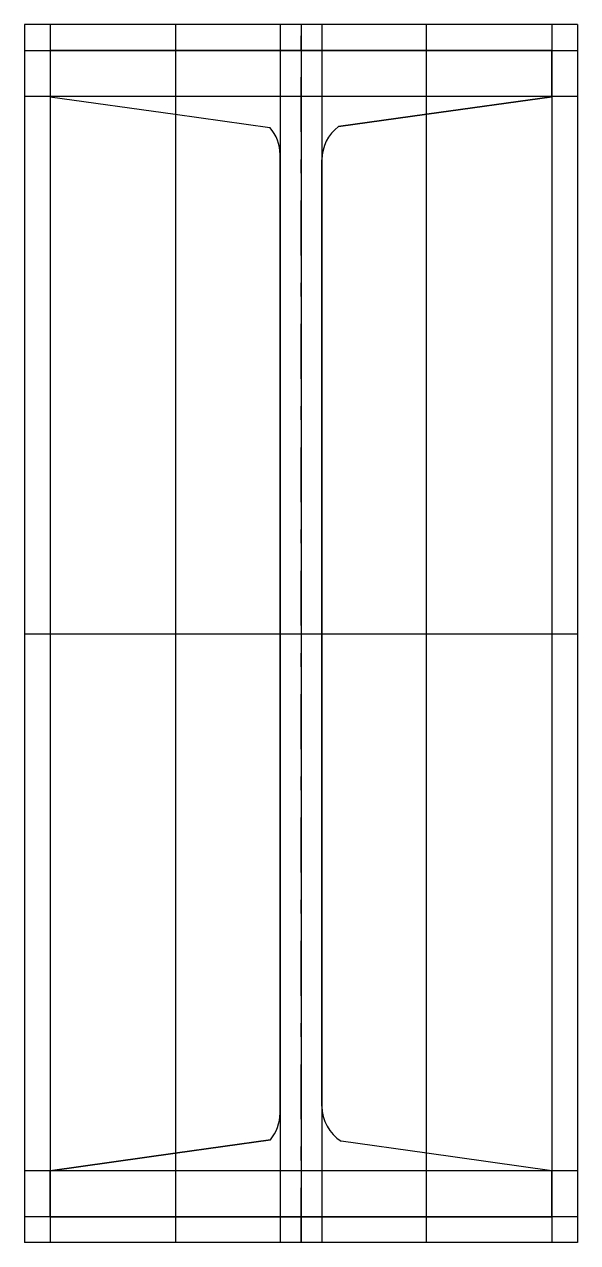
# Model space of a CAD drawing. Extents: x -64 to 64, y -100 to 182.
import ezdxf

# ---------------------------------------------------------------- set-up
doc = ezdxf.new("R2010")
doc.units = 0
doc.linetypes.add('CENTER', pattern=[28.575, 12.7, -6.35, 3.175, -6.35])
doc.layers.get('0').update_dxf_attribs({"linetype": 'CONTINUOUS'})

msp = doc.modelspace()

# ---------------------------------------------------------------- linework, layer by layer
at = {"linetype": 'CONTINUOUS'}
for p, q in [((-64, 181.77), (-64, -100.32)), ((64, 181.77), (-64, 181.77)), ((-58, 181.77), (-58, -100.32)), ((-29, 181.77), (-29, -100.32)), ((-4.85, 181.77), (-4.85, -100.32)), ((0, 181.77), (0, -100.32)), ((4.85, 181.77), (4.85, -100.32)), ((29, -100.32), (29, 181.77)), ((58, 181.77), (58, -100.32)), ((64, 181.77), (64, -100.32)), ((-64, 175.68), (64, 175.68)), ((58, 175.68), (-58, 175.68)), ((-58, 175.68), (-58, 165.02)), ((58, 175.68), (-58, 175.68)), ((-58, 175.68), (-58, 165.02)), ((58, 165.02), (58, 175.68)), ((58, 175.68), (58, 165.02)), ((64, 165.04), (-64, 165.04)), ((-58, 165.02), (-29.13, 160.98)), ((-58, 165.02), (-29.13, 160.98)), ((29.13, 160.98), (58, 165.02)), ((58, 165.02), (29.13, 160.98)), ((-29.13, 160.98), (-7.18, 157.91)), ((-29.13, 160.98), (-7.18, 157.91)), ((8.64, 158.11), (29.13, 160.98)), ((29.13, 160.98), (8.64, 158.11)), ((-4.85, 151.6), (-4.85, -70.33)), ((-4.85, -70.33), (-4.85, 151.6)), ((4.85, -68.7), (4.85, 150.42)), ((4.85, -68.7), (4.85, 150.42)), ((-64, 40.68), (64, 40.68)), ((-7.09, -76.53), (-29.13, -79.62)), ((-29.13, -79.62), (-7.09, -76.53)), ((29.13, -79.62), (9.28, -76.84)), ((29.13, -79.62), (9.28, -76.84)), ((-29.13, -79.62), (-58, -83.66)), ((-58, -83.66), (-29.13, -79.62)), ((58, -83.66), (29.13, -79.62)), ((58, -83.66), (29.13, -79.62)), ((64, -83.68), (-64, -83.68)), ((-58, -83.66), (-58, -94.32)), ((-58, -94.32), (-58, -83.66)), ((58, -94.32), (58, -83.66)), ((58, -94.32), (58, -83.66)), ((64, -94.32), (-64, -94.32)), ((-58, -94.32), (58, -94.32)), ((58, -94.32), (-58, -94.32)), ((64, -100.32), (-64, -100.32))]:
    msp.add_line(p, q, dxfattribs=at)
at = {"linetype": 'CENTER'}
for p, q in [((0, -100.32), (0, 181.77)), ((-64, 40.66), (64, 40.66))]:
    msp.add_line(p, q, dxfattribs=at)
at = {"linetype": 'CONTINUOUS'}
for centre, start, end in [((14.55, 150.42), 127.5373, 179.9901), ((14.55, 150.42), 127.5373, 179.9901), ((-14.55, 151.6), 359.9799, 40.554), ((-14.55, 151.6), 359.9799, 40.554), ((-14.55, -70.33), 320.2706, 0.0008), ((-14.55, -70.33), 320.2706, 0.0008), ((14.55, -68.7), 180.0209, 237.0915), ((14.55, -68.7), 180.0209, 237.0915)]:
    msp.add_arc(centre, 9.7, start, end, dxfattribs=at)

doc.saveas('drawing.dxf')
